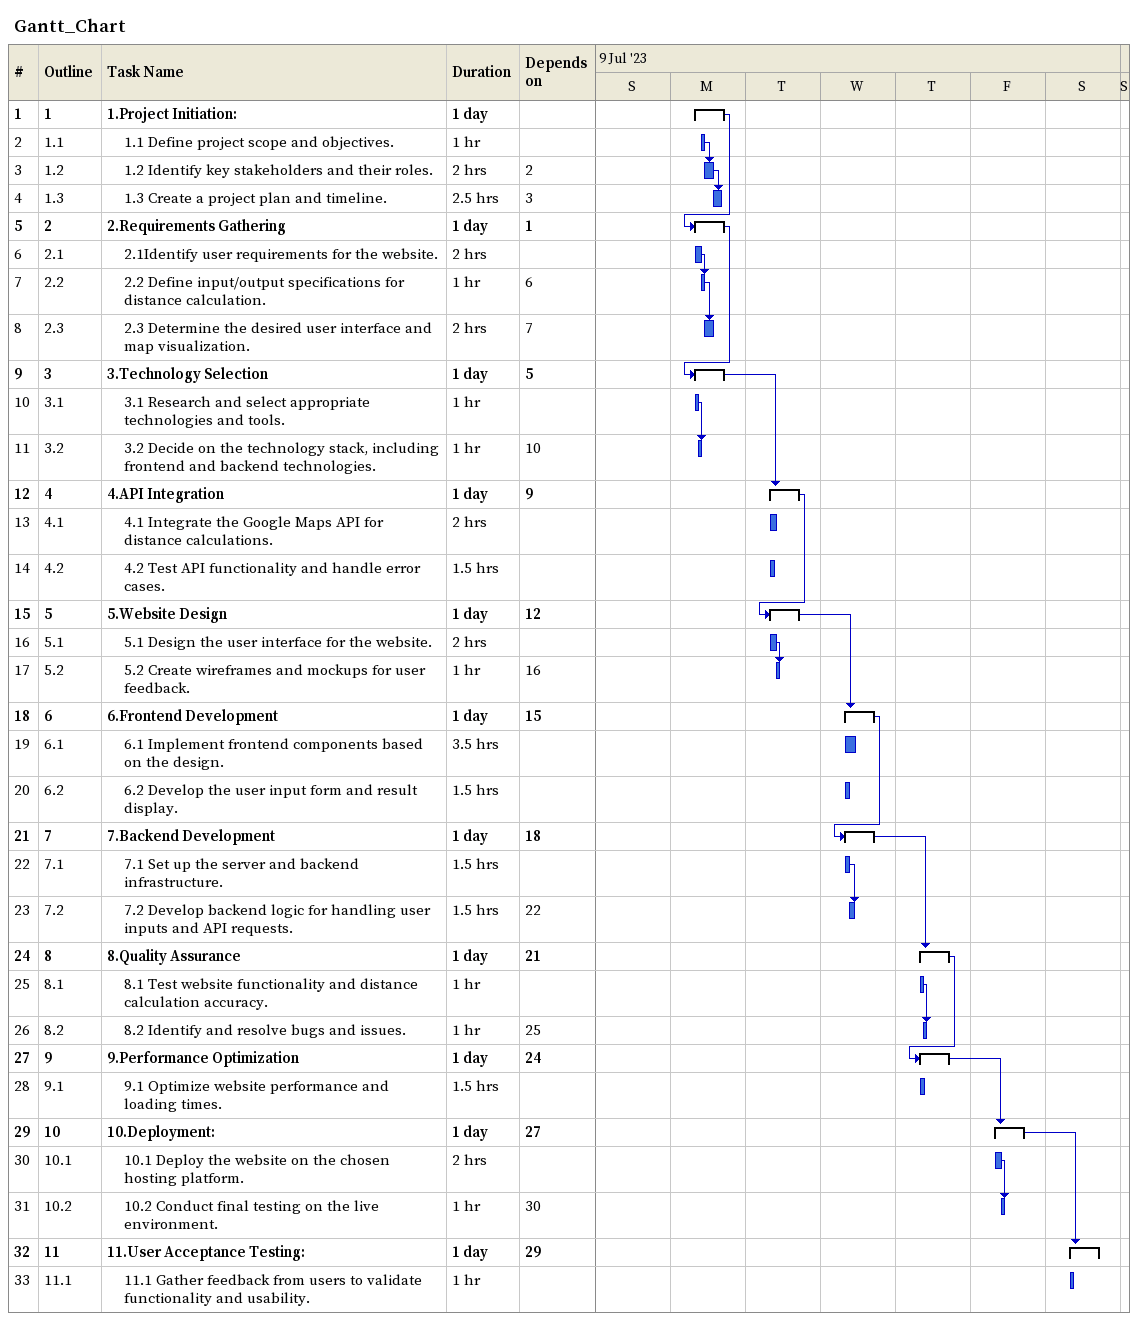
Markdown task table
Gantt_Chart

| ID | WBS | Task | Duration | Start | Finish | Predecessors |
|---|---|---|---|---|---|---|
| 1 | 1 | **1.Project Initiation:** | 1d | 2023-07-10 | 2023-07-10 |  |
| 2 | 1.1 | 1.1 Define project scope and objectives. | 1h | 2023-07-10 | 2023-07-10 |  |
| 3 | 1.2 | 1.2 Identify key stakeholders and their roles. | 2h | 2023-07-10 | 2023-07-10 | 2 |
| 4 | 1.3 | 1.3 Create a project plan and timeline. | 2.5h | 2023-07-10 | 2023-07-10 | 3 |
| 5 | 2 | **2.Requirements Gathering** | 1d | 2023-07-10 | 2023-07-10 | 1 |
| 6 | 2.1 | 2.1Identify user requirements for the website. | 2h | 2023-07-10 | 2023-07-10 |  |
| 7 | 2.2 | 2.2 Define input/output specifications for distance calculation. | 1h | 2023-07-10 | 2023-07-10 | 6 |
| 8 | 2.3 | 2.3 Determine the desired user interface and map visualization. | 2h | 2023-07-10 | 2023-07-10 | 7 |
| 9 | 3 | **3.Technology Selection** | 1d | 2023-07-10 | 2023-07-10 | 5 |
| 10 | 3.1 | 3.1 Research and select appropriate technologies and tools. | 1h | 2023-07-10 | 2023-07-10 |  |
| 11 | 3.2 | 3.2 Decide on the technology stack, including frontend and backend technologies. | 1h | 2023-07-10 | 2023-07-10 | 10 |
| 12 | 4 | **4.API Integration** | 1d | 2023-07-11 | 2023-07-11 | 9 |
| 13 | 4.1 | 4.1 Integrate the Google Maps API for distance calculations. | 2h | 2023-07-11 | 2023-07-11 |  |
| 14 | 4.2 | 4.2 Test API functionality and handle error cases. | 1.5h | 2023-07-11 | 2023-07-11 |  |
| 15 | 5 | **5.Website Design** | 1d | 2023-07-11 | 2023-07-11 | 12 |
| 16 | 5.1 | 5.1 Design the user interface for the website. | 2h | 2023-07-11 | 2023-07-11 |  |
| 17 | 5.2 | 5.2 Create wireframes and mockups for user feedback. | 1h | 2023-07-11 | 2023-07-11 | 16 |
| 18 | 6 | **6.Frontend Development** | 1d | 2023-07-12 | 2023-07-12 | 15 |
| 19 | 6.1 | 6.1 Implement frontend components based on the design. | 3.5h | 2023-07-12 | 2023-07-12 |  |
| 20 | 6.2 | 6.2 Develop the user input form and result display. | 1.5h | 2023-07-12 | 2023-07-12 |  |
| 21 | 7 | **7.Backend Development** | 1d | 2023-07-12 | 2023-07-12 | 18 |
| 22 | 7.1 | 7.1 Set up the server and backend infrastructure. | 1.5h | 2023-07-12 | 2023-07-12 |  |
| 23 | 7.2 | 7.2 Develop backend logic for handling user inputs and API requests. | 1.5h | 2023-07-12 | 2023-07-12 | 22 |
| 24 | 8 | **8.Quality Assurance** | 1d | 2023-07-13 | 2023-07-13 | 21 |
| 25 | 8.1 | 8.1 Test website functionality and distance calculation accuracy. | 1h | 2023-07-13 | 2023-07-13 |  |
| 26 | 8.2 | 8.2 Identify and resolve bugs and issues. | 1h | 2023-07-13 | 2023-07-13 | 25 |
| 27 | 9 | **9.Performance Optimization** | 1d | 2023-07-13 | 2023-07-13 | 24 |
| 28 | 9.1 | 9.1 Optimize website performance and loading times. | 1.5h | 2023-07-13 | 2023-07-13 |  |
| 29 | 10 | **10.Deployment:** | 1d | 2023-07-14 | 2023-07-14 | 27 |
| 30 | 10.1 | 10.1 Deploy the website on the chosen hosting platform. | 2h | 2023-07-14 | 2023-07-14 |  |
| 31 | 10.2 | 10.2 Conduct final testing on the live environment. | 1h | 2023-07-14 | 2023-07-14 | 30 |
| 32 | 11 | **11.User Acceptance Testing:** | 1d | 2023-07-15 | 2023-07-15 | 29 |
| 33 | 11.1 | 11.1 Gather feedback from users to validate functionality and usability. | 1h | 2023-07-15 | 2023-07-15 |  |
